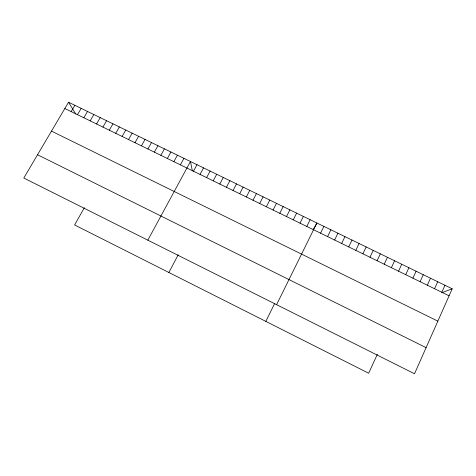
<?xml version="1.0" encoding="UTF-8"?>
<svg xmlns="http://www.w3.org/2000/svg" width="476" height="476" viewBox="0 0 476 476"><rect width="100%" height="100%" fill="white"/><g stroke="black" fill="none" stroke-linecap="round" stroke-linejoin="round"><path stroke-width="0.71" d="M452.2 288.783L414.513 373.767L23.8 178.03L68.55 102.233L452.2 288.783L442.085 292.615M441.817 292.276L444.947 285.255M434.564 288.742L437.712 281.738M427.329 285.213L430.488 278.228M420.112 281.697L423.277 274.723M377.331 354.299L368.68 373.232L74.601 224.958L84.389 207.679M412.906 278.186L416.083 271.225M405.719 274.682L408.908 267.732M398.543 271.183L401.744 264.251M391.379 267.69L394.592 260.771M384.233 264.21L387.458 257.302M377.105 260.729L380.342 253.839M369.983 257.26L373.232 250.388M362.885 253.797L366.145 246.937M355.798 250.346L359.065 243.498M348.724 246.895L352.002 240.065M341.661 243.456L344.957 236.637M334.616 240.023L337.918 233.216M327.589 236.596L330.903 229.801M320.568 233.175L323.894 226.397M265.828 321.377L274.616 303.587M276.604 304.676L316.903 222.994L313.113 229.741M306.782 226.451L310.132 219.704M300.017 223.155L303.373 216.419M293.258 219.858L296.625 213.135M286.516 216.574L289.896 209.862M279.787 213.296L283.178 206.596M273.069 210.017L276.467 203.335M266.364 206.751L269.779 200.081M259.676 203.49L263.097 196.832M253 200.235L256.427 193.589M246.33 196.987L249.775 190.352M239.678 193.744L243.135 187.122M233.044 190.507L236.507 183.903M226.415 187.276L229.89 180.684M168.867 272.486L178.292 254.714M219.805 184.051L223.286 177.471M213.2 180.838L216.693 174.27M206.614 177.625L210.118 171.068M200.039 174.418L203.549 167.879M193.476 171.223L196.999 164.69M147.834 240.172L190.459 161.513L192.375 170.878M180.392 164.845L183.932 158.335M173.865 161.661L177.417 155.17M167.356 158.49L170.914 152.011M160.858 155.319L164.428 148.851M154.367 152.159L157.949 145.704M147.893 149L151.487 142.562M141.431 145.852L145.031 139.42M134.982 142.705L138.593 136.291M128.544 139.569L132.161 133.167M122.124 136.439L125.747 130.043M115.71 133.31L119.345 126.931M109.307 130.192L112.955 123.825M102.917 127.074L106.576 120.725M96.545 123.968L100.204 117.626M90.178 120.868L93.849 114.537M83.83 117.768L87.507 111.449M77.487 114.68L81.176 108.373M71.162 111.592L74.857 105.303M64.843 108.516L449.082 295.816M51.497 131.126L437.849 321.145M37.539 154.76L426.097 347.647M68.55 102.233L75.773 114.038"/></g></svg>
